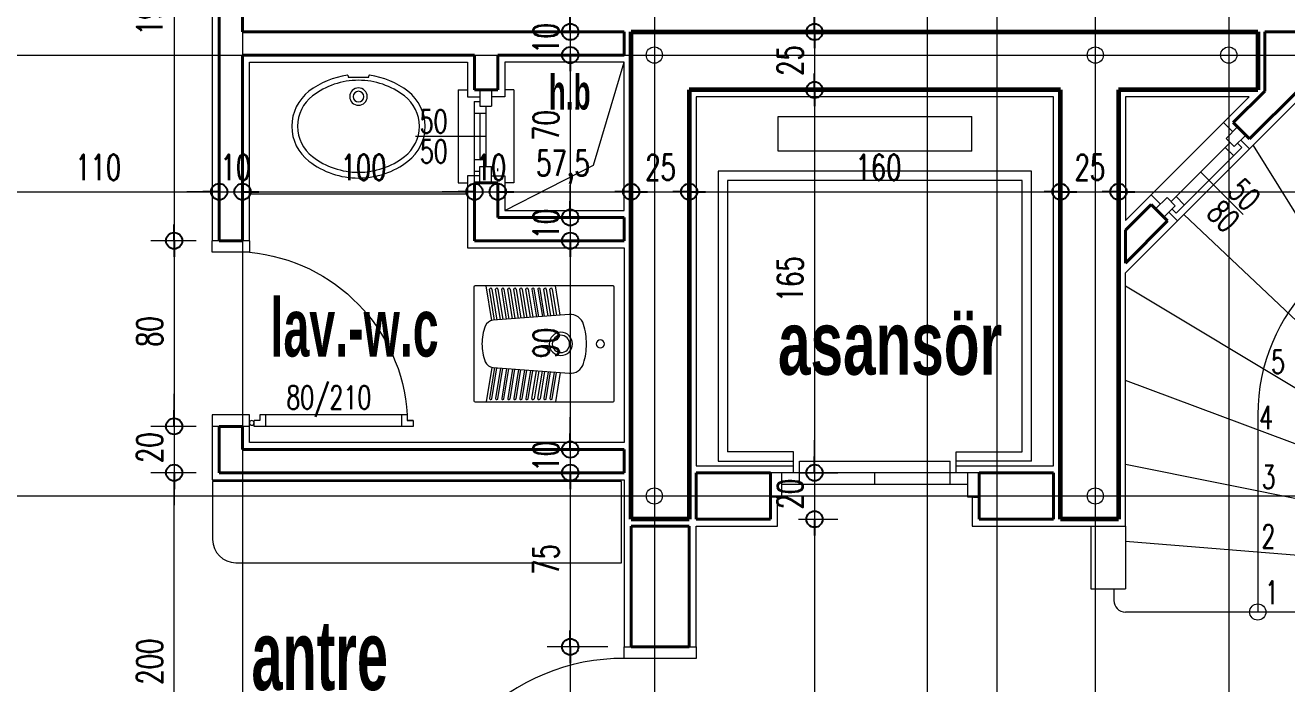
# Model space of a CAD drawing. Header units: millimetres. Extents: x 2016.56 to 2021.8, y 13721.83 to 13722.48.
# Drawn here: x 2017.2642 to 2017.3729, y 13722.1566 to 13722.2134 of the extents above; entities that cross this region are included whole.
import ezdxf

# ---------------------------------------------------------------- set-up
doc = ezdxf.new("R2010")
doc.units = ezdxf.units.MM
doc.linetypes.add('ACAD_ISO04W100', pattern=[30, 24, -3, 0, -3])
doc.layers.get('0').update_dxf_attribs({"lineweight": 20})
for name, color, linetype, lineweight in [('aks', 1, 'Continuous', 9), ('DH', 7, 'Continuous', 20), ('DUVAR', 4, 'Continuous', 40), ('DV', 7, 'Continuous', 20), ('kolon', 5, 'Continuous', 60), ('PENCERE', 3, 'Continuous', 13), ('SIVA', 7, 'Continuous', 20), ('TEFRİŞ', 11, 'Continuous', 9), ('TEXT', 7, 'Continuous', 20)]:
    doc.layers.add(name, color=color, linetype=linetype, lineweight=lineweight)
doc.styles.get("Standard").update_dxf_attribs({"font": 'txt.shx', "width": 0.7, "height": 11})
doc.styles.add('style1', font='swisscbo.ttf', dxfattribs={"width": 0.75, "height": 11})

msp = doc.modelspace()

# ---------------------------------------------------------------- linework, layer by layer
at = {"color": 0, "lineweight": -2}
for p, q in [((2017.311151271389, 13722.21278914312), (2017.311151271389, 13722.21418914312)), ((2017.311151271389, 13722.21278914312), (2017.311151271389, 13722.21418914312)), ((2017.332198478593, 13722.21278914312), (2017.332198478593, 13722.21418914312)), ((2017.332198478593, 13722.21278914312), (2017.332198478593, 13722.21138914312)), ((2017.311151271389, 13722.21078914312), (2017.311151271389, 13722.20938914313)), ((2017.311151271389, 13722.21078914312), (2017.311151271389, 13722.20938914313)), ((2017.332198478593, 13722.20778914312), (2017.332198478593, 13722.20918914312)), ((2017.332198478593, 13722.20778914312), (2017.332198478593, 13722.20638914312)), ((2017.280898024885, 13722.1990094783), (2017.279498024885, 13722.1990094783)), ((2017.280898024885, 13722.1990094783), (2017.279498024885, 13722.1990094783)), ((2017.282898024885, 13722.1990094783), (2017.284298024885, 13722.1990094783)), ((2017.282898024885, 13722.1990094783), (2017.284298024885, 13722.1990094783)), ((2017.302898024885, 13722.1990094783), (2017.301498024885, 13722.1990094783)), ((2017.302898024885, 13722.1990094783), (2017.301498024885, 13722.1990094783)), ((2017.304898024885, 13722.1990094783), (2017.306298024885, 13722.1990094783)), ((2017.304898024885, 13722.1990094783), (2017.306298024885, 13722.1990094783)), ((2017.311151271389, 13722.19678914312), (2017.311151271389, 13722.19818914312)), ((2017.311151271389, 13722.19678914312), (2017.311151271389, 13722.19818914312)), ((2017.316398024885, 13722.1990094783), (2017.314998024885, 13722.1990094783)), ((2017.316398024885, 13722.1990094783), (2017.317798024885, 13722.1990094783)), ((2017.321398024885, 13722.1990094783), (2017.319998024885, 13722.1990094783)), ((2017.321398024885, 13722.1990094783), (2017.322798024885, 13722.1990094783)), ((2017.353398024885, 13722.1990094783), (2017.351998024885, 13722.1990094783)), ((2017.353398024885, 13722.1990094783), (2017.354798024885, 13722.1990094783)), ((2017.358398024885, 13722.1990094783), (2017.356998024885, 13722.1990094783)), ((2017.358398024885, 13722.1990094783), (2017.359798024885, 13722.1990094783)), ((2017.277006338779, 13722.19478914312), (2017.277006338779, 13722.19618914312)), ((2017.277006338779, 13722.19478914312), (2017.277006338779, 13722.19338914312)), ((2017.311151271389, 13722.19478914312), (2017.311151271389, 13722.19338914312)), ((2017.311151271389, 13722.19478914312), (2017.311151271389, 13722.19338914312)), ((2017.277006338779, 13722.17878914312), (2017.277006338779, 13722.18018914312)), ((2017.277006338779, 13722.17878914312), (2017.277006338779, 13722.18018914312)), ((2017.311151271389, 13722.17678914312), (2017.311151271389, 13722.17818914312)), ((2017.311151271389, 13722.17678914312), (2017.311151271389, 13722.17818914312)), ((2017.332198478593, 13722.17478914312), (2017.332198478593, 13722.17618914312)), ((2017.332198478593, 13722.17478914312), (2017.332198478593, 13722.17618914312)), ((2017.277006338779, 13722.17478914312), (2017.277006338779, 13722.17338914312)), ((2017.277006338779, 13722.17478914312), (2017.277006338779, 13722.17338914312)), ((2017.311151271389, 13722.17478914312), (2017.311151271389, 13722.17338914312)), ((2017.311151271389, 13722.17478914312), (2017.311151271389, 13722.17338914312)), ((2017.332198478593, 13722.17078914312), (2017.332198478593, 13722.16938914312)), ((2017.332198478593, 13722.17078914312), (2017.332198478593, 13722.16938914312)), ((2017.311151271389, 13722.15978914312), (2017.311151271389, 13722.16118914312)), ((2017.311151271389, 13722.15978914312), (2017.311151271389, 13722.15838914312))]:
    msp.add_line(p, q, dxfattribs=at)
for p, q in [((2017.369647403661, 13722.20718914312), (2017.358998024885, 13722.20718914312)), ((2017.358998024885, 13722.20718914312), (2017.358998024885, 13722.19653976435)), ((2017.36743398411, 13722.20497572357), (2017.369647403661, 13722.20718914312)), ((2017.36743398411, 13722.20497572357), (2017.361211444436, 13722.1987531839)), ((2017.368237027043, 13722.20417268064), (2017.36743398411, 13722.20497572357)), ((2017.302298024885, 13722.19878914312), (2017.283498024885, 13722.19878914312)), ((2017.302298024885, 13722.19878914312), (2017.283498024885, 13722.19878914312)), ((2017.358998024885, 13722.19653976435), (2017.361211444436, 13722.1987531839)), ((2017.361211444436, 13722.1987531839), (2017.362014487368, 13722.19795014097)), ((2017.323898024885, 13722.17578914312), (2017.330393548441, 13722.17578914312)), ((2017.323898024885, 13722.17578914312), (2017.330393548441, 13722.17578914312)), ((2017.350898024885, 13722.17578914312), (2017.344393548441, 13722.17578914312)), ((2017.350898024885, 13722.17578914312), (2017.344393548441, 13722.17578914312))]:
    msp.add_line(p, q)
for centre in [(2017.311151271389, 13722.21278914312), (2017.311151271389, 13722.21278914312), (2017.332198478593, 13722.21278914312), (2017.332198478593, 13722.21278914312), (2017.311151271389, 13722.21078914312), (2017.311151271389, 13722.21078914312), (2017.332198478593, 13722.20778914312), (2017.332198478593, 13722.20778914312), (2017.280898024885, 13722.1990094783), (2017.280898024885, 13722.1990094783), (2017.282898024885, 13722.1990094783), (2017.282898024885, 13722.1990094783), (2017.302898024885, 13722.1990094783), (2017.302898024885, 13722.1990094783), (2017.304898024885, 13722.1990094783), (2017.304898024885, 13722.1990094783), (2017.316398024885, 13722.1990094783), (2017.316398024885, 13722.1990094783), (2017.321398024885, 13722.1990094783), (2017.321398024885, 13722.1990094783), (2017.353398024885, 13722.1990094783), (2017.353398024885, 13722.1990094783), (2017.358398024885, 13722.1990094783), (2017.358398024885, 13722.1990094783), (2017.311151271389, 13722.19678914312), (2017.311151271389, 13722.19678914312), (2017.277006338779, 13722.19478914312), (2017.277006338779, 13722.19478914312), (2017.311151271389, 13722.19478914312), (2017.311151271389, 13722.19478914312), (2017.277006338779, 13722.17878914312), (2017.277006338779, 13722.17878914312), (2017.311151271389, 13722.17678914312), (2017.311151271389, 13722.17678914312), (2017.277006338779, 13722.17478914312), (2017.277006338779, 13722.17478914312), (2017.311151271389, 13722.17478914312), (2017.311151271389, 13722.17478914312), (2017.332198478593, 13722.17478914312), (2017.332198478593, 13722.17478914312), (2017.332198478593, 13722.17078914312), (2017.332198478593, 13722.17078914312), (2017.311151271389, 13722.15978914312), (2017.311151271389, 13722.15978914312)]:
    msp.add_circle(centre, 0.0007, dxfattribs=at)
msp.add_arc((2017.386398024885, 13722.17978914312), 0.016, 0, 180)
msp.add_arc((2017.386398024885, 13722.17978914312), 0.016, 0, 180)
at = {"layer": 'aks', "linetype": 'ACAD_ISO04W100', "ltscale": 2}
for p, q in [((2017.282898024885, 13722.40645173834), (2017.282898024885, 13721.95238660583)), ((2017.282898024885, 13722.40645173834), (2017.282898024885, 13721.95238660583)), ((2017.318398024885, 13722.40645173834), (2017.318398024885, 13721.95238660583)), ((2017.318398024885, 13722.40645173834), (2017.318398024885, 13721.95238660583)), ((2017.341898024885, 13722.40645173834), (2017.341898024885, 13721.95238660583)), ((2017.347898024885, 13722.40645173834), (2017.347898024885, 13721.95238660583)), ((2017.347898024885, 13722.40645173834), (2017.347898024885, 13721.95238660583)), ((2017.356398024885, 13722.40645173834), (2017.356398024885, 13721.95238660583)), ((2017.356398024885, 13722.40645173834), (2017.356398024885, 13721.95238660583)), ((2017.367898024885, 13722.40645173834), (2017.367898024885, 13721.95238660583)), ((2017.367898024885, 13722.40645173834), (2017.367898024885, 13721.95238660583)), ((2017.135878254372, 13722.21078914312), (2017.599917795397, 13722.21078914312)), ((2017.135878254372, 13722.17278914312), (2017.599917795397, 13722.17278914312))]:
    msp.add_line(p, q, dxfattribs=at)
at = {"layer": 'aks'}
for centre in [(2017.318398024885, 13722.21078914312), (2017.318398024885, 13722.21078914312), (2017.356398024885, 13722.21078914312), (2017.356398024885, 13722.21078914312), (2017.367898024885, 13722.21078914312), (2017.367898024885, 13722.21078914312), (2017.318398024885, 13722.17278914312), (2017.318398024885, 13722.17278914312), (2017.356398024885, 13722.17278914312), (2017.356398024885, 13722.17278914312)]:
    msp.add_circle(centre, 0.0007, dxfattribs=at)
at = {"layer": 'DH', "lineweight": 20}
for p, q in [((2017.282898024885, 13722.20160637476), (2017.282898024885, 13722.1970094783)), ((2017.282898024885, 13722.20160637476), (2017.282898024885, 13722.1970094783)), ((2017.280898024885, 13722.20115988443), (2017.280898024885, 13722.1970094783)), ((2017.280898024885, 13722.20115988443), (2017.280898024885, 13722.1970094783)), ((2017.302898024885, 13722.19878914312), (2017.302898024885, 13722.2010094783)), ((2017.302898024885, 13722.19878914312), (2017.302898024885, 13722.2010094783)), ((2017.304898024885, 13722.20078914312), (2017.304898024885, 13722.2010094783)), ((2017.304898024885, 13722.20078914312), (2017.304898024885, 13722.2010094783)), ((2017.316398024885, 13722.19468592218), (2017.316398024885, 13722.2010094783)), ((2017.316398024885, 13722.19468592218), (2017.316398024885, 13722.2010094783)), ((2017.321398024885, 13722.19328914312), (2017.321398024885, 13722.2010094783)), ((2017.321398024885, 13722.19328914312), (2017.321398024885, 13722.2010094783)), ((2017.353398024885, 13722.19234736854), (2017.353398024885, 13722.2010094783)), ((2017.353398024885, 13722.19234736854), (2017.353398024885, 13722.2010094783)), ((2017.358398024885, 13722.19175885835), (2017.358398024885, 13722.2010094783)), ((2017.358398024885, 13722.19175885835), (2017.358398024885, 13722.2010094783))]:
    msp.add_line(p, q, dxfattribs=at)
at = {"layer": 'DH'}
for p, q in [((2017.260298024885, 13722.1990094783), (2017.279498024885, 13722.1990094783)), ((2017.279498024885, 13722.1990094783), (2017.278098024885, 13722.1990094783)), ((2017.280898024885, 13722.1990094783), (2017.282898024885, 13722.1990094783)), ((2017.284298024885, 13722.1990094783), (2017.301498024885, 13722.1990094783)), ((2017.284298024885, 13722.1990094783), (2017.285698024885, 13722.1990094783)), ((2017.301498024885, 13722.1990094783), (2017.300098024885, 13722.1990094783)), ((2017.302898024885, 13722.1990094783), (2017.304898024885, 13722.1990094783)), ((2017.306298024885, 13722.1990094783), (2017.314998024885, 13722.1990094783)), ((2017.306298024885, 13722.1990094783), (2017.307698024885, 13722.1990094783)), ((2017.317798024885, 13722.1990094783), (2017.319998024885, 13722.1990094783)), ((2017.322798024885, 13722.1990094783), (2017.351998024885, 13722.1990094783)), ((2017.354798024885, 13722.1990094783), (2017.356998024885, 13722.1990094783)), ((2017.359798024885, 13722.1990094783), (2017.380998024885, 13722.1990094783))]:
    msp.add_line(p, q, dxfattribs=at)
at = {"layer": 'DUVAR'}
for p, q in [((2017.280898024885, 13722.23378914312), (2017.280898024885, 13722.19478914312)), ((2017.280898024885, 13722.23378914312), (2017.280898024885, 13722.19478914312)), ((2017.282898024885, 13722.23378914312), (2017.282898024885, 13722.21278914312)), ((2017.282898024885, 13722.23378914312), (2017.282898024885, 13722.21278914312)), ((2017.315798024885, 13722.21278914312), (2017.282898024885, 13722.21278914312)), ((2017.315798024885, 13722.21278914312), (2017.282898024885, 13722.21278914312)), ((2017.315798024885, 13722.21078914312), (2017.315798024885, 13722.21278914312)), ((2017.315798024885, 13722.21078914312), (2017.315798024885, 13722.21278914312)), ((2017.370998024885, 13722.21278914312), (2017.370998024885, 13722.20769123621)), ((2017.413798024885, 13722.21278914312), (2017.370998024885, 13722.21278914312)), ((2017.370998024885, 13722.21278914312), (2017.370998024885, 13722.20769123621)), ((2017.413798024885, 13722.21278914312), (2017.370998024885, 13722.21278914312)), ((2017.302898024885, 13722.21078914312), (2017.282898024885, 13722.21078914312)), ((2017.282898024885, 13722.21078914312), (2017.282898024885, 13722.19478914312)), ((2017.302898024885, 13722.21078914312), (2017.282898024885, 13722.21078914312)), ((2017.282898024885, 13722.21078914312), (2017.282898024885, 13722.19478914312)), ((2017.302898024885, 13722.21078914312), (2017.302898024885, 13722.20778914312)), ((2017.302898024885, 13722.21078914312), (2017.302898024885, 13722.20778914312)), ((2017.315798024885, 13722.21078914312), (2017.304898024885, 13722.21078914312)), ((2017.304898024885, 13722.21078914312), (2017.304898024885, 13722.20778914312)), ((2017.315798024885, 13722.21078914312), (2017.304898024885, 13722.21078914312)), ((2017.304898024885, 13722.21078914312), (2017.304898024885, 13722.20778914312)), ((2017.304898024885, 13722.20778914312), (2017.302898024885, 13722.20778914312)), ((2017.304898024885, 13722.20778914312), (2017.302898024885, 13722.20778914312)), ((2017.368282512248, 13722.20497572357), (2017.370998024885, 13722.20769123621)), ((2017.36969672581, 13722.20356151001), (2017.373924358924, 13722.20778914312)), ((2017.36969672581, 13722.20356151001), (2017.368282512248, 13722.20497572357)), ((2017.368282512248, 13722.20497572357), (2017.36969672581, 13722.20356151001)), ((2017.304898024885, 13722.19978914312), (2017.302898024885, 13722.19978914312)), ((2017.302898024885, 13722.19978914312), (2017.302898024885, 13722.19478914312)), ((2017.304898024885, 13722.19978914312), (2017.302898024885, 13722.19978914312)), ((2017.302898024885, 13722.19978914312), (2017.302898024885, 13722.19478914312)), ((2017.304898024885, 13722.19978914312), (2017.304898024885, 13722.19678914312)), ((2017.304898024885, 13722.19978914312), (2017.304898024885, 13722.19678914312)), ((2017.358998024885, 13722.19569123621), (2017.361211444436, 13722.19790465576)), ((2017.362625657998, 13722.1964904422), (2017.361211444436, 13722.19790465576)), ((2017.361211444436, 13722.19790465576), (2017.362625657998, 13722.1964904422)), ((2017.304898024885, 13722.19678914312), (2017.315798024885, 13722.19678914312)), ((2017.304898024885, 13722.19678914312), (2017.315798024885, 13722.19678914312)), ((2017.315798024885, 13722.19478914312), (2017.315798024885, 13722.19678914312)), ((2017.315798024885, 13722.19478914312), (2017.315798024885, 13722.19678914312)), ((2017.358998024885, 13722.19286280908), (2017.362625657998, 13722.1964904422)), ((2017.358998024885, 13722.19569123621), (2017.358998024885, 13722.19286280908)), ((2017.358998024885, 13722.19569123621), (2017.358998024885, 13722.19286280908)), ((2017.282898024885, 13722.19478914312), (2017.280898024885, 13722.19478914312)), ((2017.282898024885, 13722.19478914312), (2017.280898024885, 13722.19478914312)), ((2017.302898024885, 13722.19478914312), (2017.315798024885, 13722.19478914312)), ((2017.302898024885, 13722.19478914312), (2017.315798024885, 13722.19478914312)), ((2017.282898024885, 13722.17878914312), (2017.280898024885, 13722.17878914312)), ((2017.280898024885, 13722.17878914312), (2017.280898024885, 13722.17478914312)), ((2017.282898024885, 13722.17878914312), (2017.280898024885, 13722.17878914312)), ((2017.280898024885, 13722.17878914312), (2017.280898024885, 13722.17478914312)), ((2017.282898024885, 13722.17878914312), (2017.282898024885, 13722.17678914312)), ((2017.282898024885, 13722.17878914312), (2017.282898024885, 13722.17678914312)), ((2017.282898024885, 13722.17678914312), (2017.315798024885, 13722.17678914312)), ((2017.282898024885, 13722.17678914312), (2017.315798024885, 13722.17678914312)), ((2017.315798024885, 13722.17478914312), (2017.315798024885, 13722.17678914312)), ((2017.315798024885, 13722.17478914312), (2017.315798024885, 13722.17678914312)), ((2017.280898024885, 13722.17478914312), (2017.315798024885, 13722.17478914312)), ((2017.280898024885, 13722.17478914312), (2017.315798024885, 13722.17478914312)), ((2017.321998024885, 13722.17078914312), (2017.321998024885, 13722.17478914312)), ((2017.321998024885, 13722.17478914312), (2017.328398024885, 13722.17478914312)), ((2017.321998024885, 13722.17078914312), (2017.321998024885, 13722.17478914312)), ((2017.321998024885, 13722.17478914312), (2017.328398024885, 13722.17478914312)), ((2017.328398024885, 13722.17478914312), (2017.328398024885, 13722.17078914312)), ((2017.328398024885, 13722.17478914312), (2017.328398024885, 13722.17078914312)), ((2017.346398024885, 13722.17478914312), (2017.352798024885, 13722.17478914312)), ((2017.346398024885, 13722.17478914312), (2017.346398024885, 13722.17078914312)), ((2017.346398024885, 13722.17478914312), (2017.352798024885, 13722.17478914312)), ((2017.346398024885, 13722.17478914312), (2017.346398024885, 13722.17078914312)), ((2017.352798024885, 13722.17478914312), (2017.352798024885, 13722.17078914312)), ((2017.352798024885, 13722.17478914312), (2017.352798024885, 13722.17078914312)), ((2017.321398024885, 13722.17018914312), (2017.316398024885, 13722.17018914312)), ((2017.316398024885, 13722.17018914312), (2017.316398024885, 13722.15978914312)), ((2017.321398024885, 13722.17018914312), (2017.316398024885, 13722.17018914312)), ((2017.316398024885, 13722.17018914312), (2017.316398024885, 13722.15978914312)), ((2017.321398024885, 13722.17018914312), (2017.321398024885, 13722.15978914312)), ((2017.321398024885, 13722.17018914312), (2017.321398024885, 13722.15978914312)), ((2017.321998024885, 13722.17078914312), (2017.328398024885, 13722.17078914312)), ((2017.321998024885, 13722.17078914312), (2017.328398024885, 13722.17078914312)), ((2017.346398024885, 13722.17078914312), (2017.352798024885, 13722.17078914312)), ((2017.346398024885, 13722.17078914312), (2017.352798024885, 13722.17078914312)), ((2017.321398024885, 13722.15978914312), (2017.316398024885, 13722.15978914312)), ((2017.321398024885, 13722.15978914312), (2017.316398024885, 13722.15978914312))]:
    msp.add_line(p, q, dxfattribs=at)
at = {"layer": 'DV'}
for p, q in [((2017.277006338779, 13722.23238914312), (2017.277006338779, 13722.19618914312)), ((2017.311151271389, 13722.21278914312), (2017.311151271389, 13722.21078914312)), ((2017.332198478593, 13722.21138914312), (2017.332198478593, 13722.20918914312)), ((2017.311151271389, 13722.20938914313), (2017.311151271389, 13722.19818914312)), ((2017.311151271389, 13722.20938914313), (2017.311151271389, 13722.20798914312)), ((2017.332198478593, 13722.20638914312), (2017.332198478593, 13722.17618914312)), ((2017.311151271389, 13722.19818914312), (2017.311151271389, 13722.19958914312)), ((2017.311151271389, 13722.19678914312), (2017.311151271389, 13722.19478914312)), ((2017.277006338779, 13722.19338914312), (2017.277006338779, 13722.18018914312)), ((2017.311151271389, 13722.19338914312), (2017.311151271389, 13722.17818914312)), ((2017.311151271389, 13722.19338914312), (2017.311151271389, 13722.19198914312)), ((2017.277006338779, 13722.18018914312), (2017.277006338779, 13722.18158914312)), ((2017.277006338779, 13722.17878914312), (2017.277006338779, 13722.17478914312)), ((2017.311151271389, 13722.17818914312), (2017.311151271389, 13722.17958914312)), ((2017.332198478593, 13722.17618914312), (2017.332198478593, 13722.17758914312)), ((2017.311151271389, 13722.17678914312), (2017.311151271389, 13722.17478914312)), ((2017.332198478593, 13722.17478914312), (2017.332198478593, 13722.17078914312)), ((2017.277006338779, 13722.13618914312), (2017.277006338779, 13722.17338914312)), ((2017.277006338779, 13722.17338914312), (2017.277006338779, 13722.17198914312)), ((2017.311151271389, 13722.17338914312), (2017.311151271389, 13722.16118914312)), ((2017.311151271389, 13722.17338914312), (2017.311151271389, 13722.17198914312)), ((2017.332198478593, 13722.16938914312), (2017.332198478593, 13722.13918914312)), ((2017.332198478593, 13722.16938914312), (2017.332198478593, 13722.16798914312)), ((2017.311151271389, 13722.15838914312), (2017.311151271389, 13722.14118914312))]:
    msp.add_line(p, q, dxfattribs=at)
at = {"layer": 'DV', "lineweight": 20}
for p, q in [((2017.310455449727, 13722.21278914312), (2017.313151271389, 13722.21278914312)), ((2017.310455449727, 13722.21278914312), (2017.313151271389, 13722.21278914312)), ((2017.334123583446, 13722.21278914312), (2017.330198478594, 13722.21278914312)), ((2017.334123583446, 13722.21278914312), (2017.330198478594, 13722.21278914312)), ((2017.310091065782, 13722.21078914312), (2017.313151271389, 13722.21078914312)), ((2017.310091065782, 13722.21078914312), (2017.313151271389, 13722.21078914312)), ((2017.334950544153, 13722.20778914312), (2017.330198478594, 13722.20778914312)), ((2017.334950544153, 13722.20778914312), (2017.330198478594, 13722.20778914312)), ((2017.309820436362, 13722.19678914312), (2017.313151271389, 13722.19678914312)), ((2017.309820436362, 13722.19678914312), (2017.313151271389, 13722.19678914312)), ((2017.278898024885, 13722.19478914312), (2017.275006338778, 13722.19478914312)), ((2017.278898024885, 13722.19478914312), (2017.275006338778, 13722.19478914312)), ((2017.309519306985, 13722.19478914312), (2017.313151271389, 13722.19478914312)), ((2017.309519306985, 13722.19478914312), (2017.313151271389, 13722.19478914312)), ((2017.278898024885, 13722.17878914312), (2017.275006338778, 13722.17878914312)), ((2017.278898024885, 13722.17878914312), (2017.275006338778, 13722.17878914312)), ((2017.308380813539, 13722.17678914312), (2017.313151271389, 13722.17678914312)), ((2017.308380813539, 13722.17678914312), (2017.313151271389, 13722.17678914312)), ((2017.278898024885, 13722.17478914312), (2017.275006338778, 13722.17478914312)), ((2017.278898024885, 13722.17478914312), (2017.275006338778, 13722.17478914312)), ((2017.308112012696, 13722.17478914312), (2017.313151271389, 13722.17478914312)), ((2017.308112012696, 13722.17478914312), (2017.313151271389, 13722.17478914312)), ((2017.330894539628, 13722.17478914312), (2017.334198478593, 13722.17478914312)), ((2017.330894539628, 13722.17478914312), (2017.334198478593, 13722.17478914312)), ((2017.330806661405, 13722.17078914312), (2017.334198478593, 13722.17078914312)), ((2017.33193592504, 13722.17078914312), (2017.334198478593, 13722.17078914312)), ((2017.314398024885, 13722.15978914312), (2017.309151271389, 13722.15978914312)), ((2017.314398024885, 13722.15978914312), (2017.309151271389, 13722.15978914312))]:
    msp.add_line(p, q, dxfattribs=at)
at = {"layer": 'kolon'}
for p, q in [((2017.316398024885, 13722.17078914312), (2017.316398024885, 13722.21278914312)), ((2017.316398024885, 13722.21278914312), (2017.367898024885, 13722.21278914312)), ((2017.316398024885, 13722.17078914312), (2017.316398024885, 13722.21278914312)), ((2017.316398024885, 13722.21278914312), (2017.367898024885, 13722.21278914312)), ((2017.367898024885, 13722.21278914312), (2017.370398024885, 13722.21278914312)), ((2017.367898024885, 13722.21278914312), (2017.370398024885, 13722.21278914312)), ((2017.370398024885, 13722.21278914312), (2017.370398024885, 13722.20778914312)), ((2017.370398024885, 13722.21278914312), (2017.370398024885, 13722.20778914312)), ((2017.353398024885, 13722.20778914312), (2017.321398024885, 13722.20778914312)), ((2017.321398024885, 13722.20778914312), (2017.321398024885, 13722.17078914312)), ((2017.353398024885, 13722.20778914312), (2017.321398024885, 13722.20778914312)), ((2017.321398024885, 13722.20778914312), (2017.321398024885, 13722.17078914312)), ((2017.353398024885, 13722.17078914312), (2017.353398024885, 13722.20778914312)), ((2017.353398024885, 13722.17078914312), (2017.353398024885, 13722.20778914312)), ((2017.370398024885, 13722.20778914312), (2017.358398024885, 13722.20778914312)), ((2017.358398024885, 13722.20778914312), (2017.358398024885, 13722.17078914312)), ((2017.370398024885, 13722.20778914312), (2017.358398024885, 13722.20778914312)), ((2017.358398024885, 13722.20778914312), (2017.358398024885, 13722.17078914312)), ((2017.321398024885, 13722.17078914312), (2017.316398024885, 13722.17078914312)), ((2017.321398024885, 13722.17078914312), (2017.316398024885, 13722.17078914312)), ((2017.358398024885, 13722.17078914312), (2017.353398024885, 13722.17078914312)), ((2017.358398024885, 13722.17078914312), (2017.353398024885, 13722.17078914312))]:
    msp.add_line(p, q, dxfattribs=at)
at = {"layer": 'PENCERE'}
for p, q in [((2017.303362350679, 13722.20778914312), (2017.303362350679, 13722.20638914312)), ((2017.303362350679, 13722.20778914312), (2017.303362350679, 13722.20638914312)), ((2017.304362350679, 13722.20778914312), (2017.304362350679, 13722.20638914312)), ((2017.304362350679, 13722.20778914312), (2017.304362350679, 13722.20638914312)), ((2017.302862350679, 13722.20678914312), (2017.302862350679, 13722.20078914312)), ((2017.302862350679, 13722.20678914312), (2017.303362350679, 13722.20678914312)), ((2017.302862350679, 13722.20678914312), (2017.302862350679, 13722.20078914312)), ((2017.302862350679, 13722.20678914312), (2017.303362350679, 13722.20678914312)), ((2017.302862350679, 13722.20578914313), (2017.303862350679, 13722.20578914313)), ((2017.302862350679, 13722.20578914313), (2017.303862350679, 13722.20578914313)), ((2017.303362350679, 13722.20638914312), (2017.304362350679, 13722.20638914312)), ((2017.303362350679, 13722.20638914312), (2017.304362350679, 13722.20638914312)), ((2017.303362350679, 13722.20578914313), (2017.303362350679, 13722.20178914312)), ((2017.303362350679, 13722.20578914313), (2017.303362350679, 13722.20178914312)), ((2017.303862350679, 13722.20638914312), (2017.303862350679, 13722.20118914312)), ((2017.303862350679, 13722.20638914312), (2017.303862350679, 13722.20118914312)), ((2017.368661291111, 13722.20459694471), (2017.367671341618, 13722.20360699522)), ((2017.368378448399, 13722.20289988843), (2017.367671341618, 13722.20360699522)), ((2017.369368397892, 13722.20388983793), (2017.368378448399, 13722.20289988843)), ((2017.368024895008, 13722.20325344182), (2017.362933726184, 13722.198162273)), ((2017.369014844502, 13722.20282917776), (2017.363357990252, 13722.19717232351)), ((2017.368307737721, 13722.20212207098), (2017.367600630939, 13722.20282917776)), ((2017.369014844502, 13722.20282917776), (2017.368661291111, 13722.20318273115)), ((2017.302862350679, 13722.20178914312), (2017.303862350679, 13722.20178914312)), ((2017.302862350679, 13722.20178914312), (2017.303862350679, 13722.20178914312)), ((2017.302862350679, 13722.20078914312), (2017.303362350679, 13722.20078914312)), ((2017.302862350679, 13722.20078914312), (2017.303362350679, 13722.20078914312)), ((2017.303362350679, 13722.19978914312), (2017.303362350679, 13722.20118914312)), ((2017.303362350679, 13722.20118914312), (2017.304362350679, 13722.20118914312)), ((2017.303362350679, 13722.19978914312), (2017.303362350679, 13722.20118914312)), ((2017.303362350679, 13722.20118914312), (2017.304362350679, 13722.20118914312)), ((2017.304362350679, 13722.19978914312), (2017.304362350679, 13722.20118914312)), ((2017.304362350679, 13722.19978914312), (2017.304362350679, 13722.20118914312)), ((2017.361590223299, 13722.1975258769), (2017.362580172793, 13722.19851582639)), ((2017.363287279574, 13722.19780871961), (2017.362580172793, 13722.19851582639)), ((2017.364065097034, 13722.19787943029), (2017.363357990252, 13722.19858653707)), ((2017.362297330081, 13722.19681877012), (2017.363287279574, 13722.19780871961)), ((2017.363357990252, 13722.19717232351), (2017.363004436862, 13722.1975258769)), ((2017.280898024885, 13722.19478914312), (2017.280298024885, 13722.19478914312)), ((2017.280298024885, 13722.19378914312), (2017.280298024885, 13722.19478914312)), ((2017.280898024885, 13722.19478914312), (2017.280298024885, 13722.19478914312)), ((2017.280298024885, 13722.19378914312), (2017.280298024885, 13722.19478914312)), ((2017.283498024885, 13722.19478914312), (2017.282898024885, 13722.19478914312)), ((2017.283498024885, 13722.19478914312), (2017.282898024885, 13722.19478914312)), ((2017.280298024885, 13722.17978914312), (2017.280298024885, 13722.17878914312)), ((2017.280298024885, 13722.17978914312), (2017.280298024885, 13722.17878914312)), ((2017.280898024885, 13722.17878914312), (2017.280298024885, 13722.17878914312)), ((2017.280898024885, 13722.17878914312), (2017.280298024885, 13722.17878914312)), ((2017.283498024885, 13722.17878914312), (2017.282898024885, 13722.17878914312)), ((2017.283498024885, 13722.17878914312), (2017.282898024885, 13722.17878914312)), ((2017.315798024885, 13722.15978914312), (2017.316398024885, 13722.15978914312)), ((2017.315798024885, 13722.15878914312), (2017.315798024885, 13722.15978914312)), ((2017.315798024885, 13722.15978914312), (2017.316398024885, 13722.15978914312)), ((2017.315798024885, 13722.15878914312), (2017.315798024885, 13722.15978914312)), ((2017.321398024885, 13722.15978914312), (2017.321998024885, 13722.15978914312)), ((2017.321398024885, 13722.15978914312), (2017.321998024885, 13722.15978914312)), ((2017.321998024885, 13722.15978914312), (2017.321998024885, 13722.15878914312)), ((2017.321998024885, 13722.15978914312), (2017.321998024885, 13722.15878914312))]:
    msp.add_line(p, q, dxfattribs=at)
at = {"layer": 'PENCERE', "extrusion": (-2.999321443644278e-32, 1.224606353822377e-16, -1)}
for p, q in [((2017.283498024885, 13722.19378914312), (2017.280298024885, 13722.19378914312)), ((2017.283498024885, 13722.19378914312), (2017.280298024885, 13722.19378914312)), ((2017.283498024885, 13722.19478914312), (2017.283498024885, 13722.19378914312)), ((2017.283498024885, 13722.19478914312), (2017.283498024885, 13722.19378914312))]:
    msp.add_line(p, q, dxfattribs=at)
at = {"layer": 'PENCERE', "extrusion": (-1.499660721822138e-32, -1.224606353822377e-16, -1)}
for p, q in [((2017.283498024885, 13722.17978914312), (2017.280298024885, 13722.17978914312)), ((2017.283498024885, 13722.17978914312), (2017.280298024885, 13722.17978914312)), ((2017.283498024885, 13722.17878914312), (2017.283498024885, 13722.17978914312)), ((2017.283498024885, 13722.17878914312), (2017.283498024885, 13722.17978914312))]:
    msp.add_line(p, q, dxfattribs=at)
at = {"layer": 'PENCERE', "extrusion": (-4.379057701015052e-47, -1.224606353822377e-16, -1)}
for p, q in [((2017.284398024885, 13722.17978914312), (2017.284398024885, 13722.17928914313)), ((2017.297098024885, 13722.17978914312), (2017.284398024885, 13722.17978914312)), ((2017.284398024885, 13722.17978914312), (2017.284398024885, 13722.17928914313)), ((2017.297098024885, 13722.17978914312), (2017.284398024885, 13722.17978914312)), ((2017.284898024885, 13722.17978914312), (2017.284898024885, 13722.17878914312)), ((2017.284898024885, 13722.17978914312), (2017.284898024885, 13722.17878914312)), ((2017.296598024885, 13722.17978914312), (2017.296598024885, 13722.17878914312)), ((2017.296598024885, 13722.17978914312), (2017.296598024885, 13722.17878914312)), ((2017.297098024885, 13722.17978914312), (2017.297098024885, 13722.17928914313)), ((2017.297098024885, 13722.17978914312), (2017.297098024885, 13722.17928914313)), ((2017.284398024885, 13722.17928914313), (2017.283898024885, 13722.17928914313)), ((2017.283898024885, 13722.17878914312), (2017.283898024885, 13722.17928914313)), ((2017.284398024885, 13722.17928914313), (2017.283898024885, 13722.17928914313)), ((2017.283898024885, 13722.17878914312), (2017.283898024885, 13722.17928914313)), ((2017.297598024885, 13722.17878914312), (2017.283898024885, 13722.17878914312)), ((2017.297598024885, 13722.17878914312), (2017.283898024885, 13722.17878914312)), ((2017.297598024885, 13722.17928914313), (2017.297098024885, 13722.17928914313)), ((2017.297098024885, 13722.17928914313), (2017.297598024885, 13722.17928914313)), ((2017.297598024885, 13722.17928914313), (2017.297098024885, 13722.17928914313)), ((2017.297098024885, 13722.17928914313), (2017.297598024885, 13722.17928914313)), ((2017.297598024885, 13722.17928914313), (2017.297598024885, 13722.17878914312)), ((2017.297598024885, 13722.17928914313), (2017.297598024885, 13722.17878914312))]:
    msp.add_line(p, q, dxfattribs=at)
at = {"layer": 'PENCERE', "extrusion": (1.359474883320852e-29, 1.224606353822377e-16, -1)}
msp.add_line((2017.321998024885, 13722.15878914312), (2017.315798024885, 13722.15878914312), dxfattribs=at)
msp.add_line((2017.321998024885, 13722.15878914312), (2017.315798024885, 13722.15878914312), dxfattribs=at)
at = {"layer": 'PENCERE', "extrusion": (-4.379057701015052e-47, -1.224606353822377e-16, -1)}
msp.add_circle((-2017.283698024885, 13722.17908914312), 0.0002, dxfattribs=at)
msp.add_circle((-2017.283698024885, 13722.17908914312), 0.0002, dxfattribs=at)
msp.add_arc((-2017.282138920293, 13722.17886315581), 0.01498773707762894, 95.20279185687308, 176.4578392859356, dxfattribs=at)
msp.add_arc((-2017.282138920293, 13722.17886315581), 0.01498773707762894, 95.20279185687308, 176.4578392859356, dxfattribs=at)
at = {"layer": 'PENCERE'}
msp.add_arc((2017.315711539514, 13722.14099844898), 0.01779090436109204, 89.72147192712997, 180.6740871448406, dxfattribs=at)
msp.add_arc((2017.315711539514, 13722.14099844898), 0.01779090436109204, 89.72147192712997, 180.6740871448406, dxfattribs=at)
at = {"layer": 'SIVA'}
for p, q in [((2017.280298024885, 13722.23378914312), (2017.280298024885, 13722.19478914312)), ((2017.283498024885, 13722.21018914312), (2017.302298024885, 13722.21018914312)), ((2017.283498024885, 13722.19478914312), (2017.283498024885, 13722.21018914312)), ((2017.302298024885, 13722.21018914312), (2017.302298024885, 13722.20718914312)), ((2017.305498024885, 13722.21018914312), (2017.305498024885, 13722.20718914312)), ((2017.315798024885, 13722.21018914312), (2017.305498024885, 13722.21018914312)), ((2017.313151060274, 13722.20131287235), (2017.315798024885, 13722.21018914312)), ((2017.315798024885, 13722.19738914312), (2017.315798024885, 13722.21018914312)), ((2017.301498024885, 13722.20778914312), (2017.301498024885, 13722.19978914312)), ((2017.301498024885, 13722.20778914312), (2017.302298024885, 13722.20778914312)), ((2017.302298024885, 13722.20718914312), (2017.303362350679, 13722.20718914312)), ((2017.305498024885, 13722.20718914312), (2017.304362350679, 13722.20718914312)), ((2017.306298024885, 13722.20778914312), (2017.305498024885, 13722.20778914312)), ((2017.306298024885, 13722.20778914312), (2017.306298024885, 13722.19978914312)), ((2017.321998024885, 13722.20718914312), (2017.321998024885, 13722.17538914312)), ((2017.352798024885, 13722.20718914312), (2017.321998024885, 13722.20718914312)), ((2017.352798024885, 13722.17538914312), (2017.352798024885, 13722.20718914312)), ((2017.358998024885, 13722.19201428095), (2017.374172887061, 13722.20718914312)), ((2017.329052606527, 13722.20549438255), (2017.345743443243, 13722.20549438255)), ((2017.329052606527, 13722.20249438255), (2017.329052606527, 13722.20549438255)), ((2017.345743443243, 13722.20249438255), (2017.345743443243, 13722.20549438255)), ((2017.345743443243, 13722.20249438255), (2017.329052606527, 13722.20249438255)), ((2017.36969672581, 13722.20271298187), (2017.368944133824, 13722.20346557386)), ((2017.369993784581, 13722.20301004064), (2017.383061412168, 13722.18199527448)), ((2017.302298024885, 13722.20038914312), (2017.302298024885, 13722.19418914312)), ((2017.303362350679, 13722.20038914312), (2017.302298024885, 13722.20038914312)), ((2017.304362350679, 13722.20038914312), (2017.305498024885, 13722.20038914312)), ((2017.305498024885, 13722.19738914312), (2017.313151060274, 13722.20131287235)), ((2017.305498024885, 13722.20038914312), (2017.305498024885, 13722.19738914312)), ((2017.350898024885, 13722.200788812), (2017.323898024885, 13722.200788812)), ((2017.323898024885, 13722.200788812), (2017.323898024885, 13722.17578914312)), ((2017.350898024885, 13722.17578914312), (2017.350898024885, 13722.200788812)), ((2017.301498024885, 13722.19978914312), (2017.302298024885, 13722.19978914312)), ((2017.306298024885, 13722.19978914312), (2017.305498024885, 13722.19978914312)), ((2017.350098024885, 13722.199988812), (2017.324698024885, 13722.199988812)), ((2017.324698024885, 13722.199988812), (2017.324698024885, 13722.17658914312)), ((2017.350098024885, 13722.17658914312), (2017.350098024885, 13722.199988812)), ((2017.305498024885, 13722.19738914312), (2017.315798024885, 13722.19738914312)), ((2017.362721594149, 13722.19724303418), (2017.363474186136, 13722.1964904422)), ((2017.382398024885, 13722.1796770397), (2017.364027712395, 13722.19704396846)), ((2017.302298024885, 13722.19418914312), (2017.315798024885, 13722.19418914312)), ((2017.315798024885, 13722.19418914312), (2017.315798024885, 13722.17738914312)), ((2017.358998024885, 13722.17018914312), (2017.358998024885, 13722.19201428095)), ((2017.382398024885, 13722.17679964779), (2017.358998024885, 13722.19086204535)), ((2017.382398024885, 13722.17399051607), (2017.358998024885, 13722.1827408217)), ((2017.370398024885, 13722.17978914312), (2017.370398024885, 13722.16278914312)), ((2017.280298024885, 13722.17878914312), (2017.280298024885, 13722.17418914312)), ((2017.283498024885, 13722.17738914312), (2017.283498024885, 13722.17878914312)), ((2017.315798024885, 13722.17738914312), (2017.283498024885, 13722.17738914312)), ((2017.330393548441, 13722.17658914312), (2017.324698024885, 13722.17658914312)), ((2017.330393548441, 13722.17578914312), (2017.330393548441, 13722.17658914312)), ((2017.344393548441, 13722.17578914312), (2017.344393548441, 13722.17658914312)), ((2017.344393548441, 13722.17658914312), (2017.350098024885, 13722.17658914312)), ((2017.321998024885, 13722.17538914312), (2017.330393548441, 13722.17538914312)), ((2017.330393548441, 13722.17478914312), (2017.330393548441, 13722.17578914312)), ((2017.330893548441, 13722.17578914312), (2017.343893548441, 13722.17578914312)), ((2017.330893548441, 13722.17378914312), (2017.330893548441, 13722.17578914312)), ((2017.343893548441, 13722.17378914312), (2017.343893548441, 13722.17578914312)), ((2017.344393548441, 13722.17478914312), (2017.344393548441, 13722.17578914312)), ((2017.344393548441, 13722.17538914312), (2017.352798024885, 13722.17538914312)), ((2017.382398024885, 13722.17078913204), (2017.358998024885, 13722.17551343653)), ((2017.346398024885, 13722.17478914312), (2017.328398024885, 13722.17478914312)), ((2017.329393548441, 13722.17268914312), (2017.329393548441, 13722.17478914312)), ((2017.337398024885, 13722.17378914312), (2017.337398024885, 13722.17478914312)), ((2017.345402501328, 13722.17268914312), (2017.345402501328, 13722.17478914312)), ((2017.280298024885, 13722.17418914312), (2017.315798024885, 13722.17418914312)), ((2017.315798024885, 13722.17418914312), (2017.315798024885, 13722.15978914312)), ((2017.345402501328, 13722.17378914312), (2017.329393548441, 13722.17378914312)), ((2017.328906024885, 13722.17268914312), (2017.328398024885, 13722.17268914312)), ((2017.328906024885, 13722.17268914312), (2017.329393548441, 13722.17268914312)), ((2017.328998024885, 13722.17018914312), (2017.328998024885, 13722.17268914312)), ((2017.345890024885, 13722.17268914312), (2017.345402501328, 13722.17268914312)), ((2017.345798024885, 13722.17268914312), (2017.345798024885, 13722.17018914312)), ((2017.345890024885, 13722.17268914312), (2017.346398024885, 13722.17268914312)), ((2017.321998024885, 13722.17018914312), (2017.328998024885, 13722.17018914312)), ((2017.321998024885, 13722.15978914312), (2017.321998024885, 13722.17018914312)), ((2017.345798024885, 13722.17018914312), (2017.358998024885, 13722.17018914312)), ((2017.355998024885, 13722.17018914312), (2017.355998024885, 13722.16478914312)), ((2017.358998024885, 13722.17018914312), (2017.358998024885, 13722.16478914312)), ((2017.382398024885, 13722.16698879059), (2017.358998024885, 13722.16885506091)), ((2017.355998024885, 13722.16478914312), (2017.358998024885, 13722.16478914312)), ((2017.357998024885, 13722.16478914312), (2017.357998024885, 13722.16378914312)), ((2017.413798024885, 13722.16278914312), (2017.358998024885, 13722.16278914312))]:
    msp.add_line(p, q, dxfattribs=at)
msp.add_circle((2017.370398024885, 13722.16278914312), 0.0007, dxfattribs=at)
msp.add_arc((2017.358998024885, 13722.16378914312), 0.001, 180, 270, dxfattribs=at)
at = {"layer": 'TEFRİŞ'}
for p, q in [((2017.291996190252, 13722.20901067788), (2017.291996190252, 13722.20893081829)), ((2017.293799859518, 13722.20893081829), (2017.293799859518, 13722.20901067788)), ((2017.292035456398, 13722.20888319138), (2017.293760593371, 13722.20888319138)), ((2017.302842683565, 13722.19079492381), (2017.302842683565, 13722.18099492381)), ((2017.314842683565, 13722.19089492381), (2017.302942683565, 13722.19089492381)), ((2017.304393565577, 13722.18792157308), (2017.303906860923, 13722.19089492381)), ((2017.304633773332, 13722.18793981671), (2017.304198240502, 13722.1906005512)), ((2017.304397785766, 13722.19061958994), (2017.304833946461, 13722.18795501973)), ((2017.305147388037, 13722.18797882542), (2017.304718240502, 13722.1906005512)), ((2017.304917785767, 13722.19061958994), (2017.305347561166, 13722.18799402844)), ((2017.305661002742, 13722.18801783413), (2017.305238240501, 13722.1906005512)), ((2017.305437785766, 13722.19061958994), (2017.305861175871, 13722.18803303716)), ((2017.306174617447, 13722.18805684284), (2017.305758240502, 13722.1906005512)), ((2017.305957785766, 13722.19061958994), (2017.306374790576, 13722.18807204587)), ((2017.306688232152, 13722.18809585156), (2017.306278240502, 13722.1906005512)), ((2017.306477785766, 13722.19061958994), (2017.306888405281, 13722.18811105458)), ((2017.307201846857, 13722.18813486027), (2017.306798240502, 13722.1906005512)), ((2017.306997785766, 13722.19061958994), (2017.307402019986, 13722.18815006329)), ((2017.307715461562, 13722.18817386898), (2017.307318240502, 13722.1906005512)), ((2017.307517785766, 13722.19061958994), (2017.307915634691, 13722.188189072)), ((2017.307838240501, 13722.1906005512), (2017.308229076267, 13722.18821287769)), ((2017.308429249396, 13722.18822808071), (2017.308037785766, 13722.19061958994)), ((2017.308358240502, 13722.1906005512), (2017.308742690972, 13722.1882518864)), ((2017.308942864101, 13722.18826708942), (2017.308557785766, 13722.19061958994)), ((2017.309256305677, 13722.18829089511), (2017.308878240502, 13722.1906005512)), ((2017.309077785766, 13722.19061958994), (2017.309456478806, 13722.18830609814)), ((2017.309769920382, 13722.18832990383), (2017.309398240502, 13722.1906005512)), ((2017.309597785766, 13722.19061958994), (2017.309970093511, 13722.18834510685)), ((2017.310283535087, 13722.18836891254), (2017.309870054958, 13722.19089492381)), ((2017.314942683565, 13722.18099492381), (2017.314942683565, 13722.19079492381)), ((2017.311060505456, 13722.18842792295), (2017.30450505589, 13722.1879300407)), ((2017.304393565577, 13722.18386827455), (2017.303906860923, 13722.18089492381)), ((2017.304633773332, 13722.18385003092), (2017.304198240502, 13722.18118929643)), ((2017.304397785766, 13722.18117025769), (2017.304833946461, 13722.1838348279)), ((2017.30450505589, 13722.18385980693), (2017.311060505456, 13722.18336192468)), ((2017.305147388037, 13722.18381102221), (2017.304718240502, 13722.18118929643)), ((2017.304917785767, 13722.18117025769), (2017.305347561166, 13722.18379581919)), ((2017.305661002742, 13722.1837720135), (2017.305238240501, 13722.18118929643)), ((2017.305437785766, 13722.18117025769), (2017.305861175871, 13722.18375681047)), ((2017.306174617447, 13722.18373300479), (2017.305758240502, 13722.18118929643)), ((2017.305957785766, 13722.18117025769), (2017.306374790576, 13722.18371780176)), ((2017.306688232152, 13722.18369399607), (2017.306278240502, 13722.18118929643)), ((2017.306477785766, 13722.18117025769), (2017.306888405281, 13722.18367879305)), ((2017.307201846857, 13722.18365498736), (2017.306798240502, 13722.18118929643)), ((2017.306997785766, 13722.18117025769), (2017.307402019986, 13722.18363978434)), ((2017.307715461562, 13722.18361597865), (2017.307318240502, 13722.18118929643)), ((2017.307517785766, 13722.18117025769), (2017.307915634691, 13722.18360077563)), ((2017.307838240501, 13722.18118929643), (2017.308229076267, 13722.18357696994)), ((2017.308429249396, 13722.18356176692), (2017.308037785766, 13722.18117025769)), ((2017.308358240502, 13722.18118929643), (2017.308742690972, 13722.18353796123)), ((2017.308942864101, 13722.18352275821), (2017.308557785766, 13722.18117025769)), ((2017.309256305677, 13722.18349895251), (2017.308878240502, 13722.18118929643)), ((2017.309077785766, 13722.18117025769), (2017.309456478806, 13722.18348374949)), ((2017.309769920382, 13722.1834599438), (2017.309398240502, 13722.18118929643)), ((2017.309597785766, 13722.18117025769), (2017.309970093511, 13722.18344474078)), ((2017.310283535087, 13722.18342093509), (2017.309870054958, 13722.18089492381)), ((2017.302942683565, 13722.18089492381), (2017.314842683565, 13722.18089492381)), ((2017.286328355695, 13722.17403680521), (2017.280328355695, 13722.17403680521)), ((2017.280328355695, 13722.17403680521), (2017.280328355695, 13722.16903680521)), ((2017.315578982902, 13722.17403680521), (2017.286328355695, 13722.17403680521)), ((2017.315578982902, 13722.16703680521), (2017.315578982902, 13722.17403680521)), ((2017.282328355695, 13722.16703680521), (2017.315578982902, 13722.16703680521))]:
    msp.add_line(p, q, dxfattribs=at)
for centre, radius, start, end in [((2017.292898024885, 13722.20211469734), 0.007000000000000004, 97.77718609201298, 127.5443250403583), ((2017.291956190252, 13722.20901067788), 3.999999999999886e-05, 0, 97.77718609201298), ((2017.293839859518, 13722.20901067788), 3.999999999999886e-05, 82.222813907987, 180), ((2017.292898024885, 13722.20211469734), 0.006999999999999989, 52.4556749596417, 82.222813907987), ((2017.292898024885, 13722.20211469734), 0.006500000000000001, 90, 127.5443250403583), ((2017.292035456398, 13722.20892319138), 3.999999999999653e-05, 169.0079563045833, 270), ((2017.292898024885, 13722.20721061622), 0.00075, 90, 270), ((2017.292898024885, 13722.20211469734), 0.006500000000000001, 52.4556749596417, 90), ((2017.292898024885, 13722.20721061622), 0.00075, 270, 90), ((2017.293760593371, 13722.20892319138), 4e-05, 270, 10.99204369541668), ((2017.290948024885, 13722.20465192023), 0.003799999999999997, 127.5443250403583, 180), ((2017.290948024885, 13722.20465192023), 0.003299999999999994, 127.5443250403583, 180), ((2017.292898024885, 13722.20721061622), 0.0004600000000000001, 90, 270), ((2017.292898024885, 13722.20721061622), 0.0004600000000000001, 270, 90), ((2017.294848024885, 13722.20465192023), 0.003299999999999994, 0, 52.4556749596417), ((2017.294848024885, 13722.20465192023), 0.003800000000000003, 0, 52.4556749596417), ((2017.290948024885, 13722.20465192023), 0.003800000000000011, 180, 232.4556749596417), ((2017.290948024885, 13722.20465192023), 0.003300000000000002, 180, 232.4556749596417), ((2017.294848024885, 13722.20465192023), 0.003300000000000003, 307.5443250403583, 0), ((2017.294848024885, 13722.20465192023), 0.003800000000000009, 307.5443250403583, 0), ((2017.292898024885, 13722.20718914312), 0.007, 232.4556749596417, 270), ((2017.292898024885, 13722.20718914312), 0.00650000000000001, 232.4556749596417, 270), ((2017.292898024885, 13722.20718914312), 0.006500000000000001, 270, 307.5443250403583), ((2017.292898024885, 13722.20718914312), 0.007, 270, 307.5443250403583), ((2017.302942683565, 13722.19079492381), 0.0001, 90, 180), ((2017.304277189806, 13722.19061347433), 8.000000000000264e-05, 120.6349492491854, 189.2962429771294), ((2017.304293944932, 13722.19058518236), 0.0001128811458724552, 40.79822799509288, 120.6349492491854), ((2017.304318836462, 13722.19060666681), 8.000000000051476e-05, 9.296242977129415, 40.79822799509288), ((2017.304797189807, 13722.19061347433), 8.000000000000264e-05, 120.6349492491854, 189.2962429771294), ((2017.304813944932, 13722.19058518236), 0.0001128811458724552, 40.79822799509288, 120.6349492491854), ((2017.304838836462, 13722.19060666681), 8.000000000051476e-05, 9.296242977129415, 40.79822799509288), ((2017.305317189806, 13722.19061347433), 8.000000000000264e-05, 120.6349492491854, 189.2962429771294), ((2017.305333944932, 13722.19058518236), 0.0001128811458724552, 40.79822799509288, 120.6349492491854), ((2017.305358836461, 13722.19060666681), 8.000000000051476e-05, 9.296242977129415, 40.79822799509288), ((2017.305837189806, 13722.19061347433), 8.000000000000264e-05, 120.6349492491854, 189.2962429771294), ((2017.305853944932, 13722.19058518236), 0.0001128811458724552, 40.79822799509288, 120.6349492491854), ((2017.305878836461, 13722.19060666681), 8.000000000051476e-05, 9.296242977129415, 40.79822799509288), ((2017.306357189806, 13722.19061347433), 8.000000000000264e-05, 120.6349492491854, 189.2962429771294), ((2017.306373944932, 13722.19058518236), 0.0001128811458724552, 40.79822799509288, 120.6349492491854), ((2017.306398836462, 13722.19060666681), 8.000000000051476e-05, 9.296242977129415, 40.79822799509288), ((2017.306877189807, 13722.19061347433), 8.000000000000041e-05, 120.6349492491854, 189.2962429771294), ((2017.306893944932, 13722.19058518236), 0.0001128811458724563, 40.79822799509288, 120.6349492491854), ((2017.306918836462, 13722.19060666681), 8.000000000051476e-05, 9.296242977129415, 40.79822799509288), ((2017.307397189807, 13722.19061347433), 8.000000000000041e-05, 120.6349492491854, 189.2962429771294), ((2017.307413944932, 13722.19058518236), 0.0001128811458724563, 40.79822799509288, 120.6349492491854), ((2017.307438836461, 13722.19060666681), 8.000000000051476e-05, 9.296242977129415, 40.79822799509288), ((2017.307917189806, 13722.19061347433), 8.000000000051796e-05, 120.6349492491854, 189.2962429771294), ((2017.307933944932, 13722.19058518236), 0.0001128811458724532, 40.79822799509288, 120.6349492491854), ((2017.307958836461, 13722.19060666681), 8.000000000000316e-05, 9.296242977129415, 40.79822799509288), ((2017.308437189806, 13722.19061347433), 7.999999999999937e-05, 120.6349492491854, 189.2962429771294), ((2017.308453944932, 13722.19058518236), 0.0001128811458724552, 40.79822799509288, 120.6349492491854), ((2017.308478836462, 13722.19060666681), 8.000000000051461e-05, 9.296242977129415, 40.79822799509288), ((2017.308957189807, 13722.19061347433), 8.000000000000041e-05, 120.6349492491854, 189.2962429771294), ((2017.308973944932, 13722.19058518236), 0.0001128811458724563, 40.79822799509288, 120.6349492491854), ((2017.308998836462, 13722.19060666681), 8.000000000051476e-05, 9.296242977129415, 40.79822799509288), ((2017.309477189807, 13722.19061347433), 8.000000000000041e-05, 120.6349492491854, 189.2962429771294), ((2017.309493944932, 13722.19058518236), 0.0001128811458724563, 40.79822799509288, 120.6349492491854), ((2017.309518836461, 13722.19060666681), 8.000000000051476e-05, 9.296242977129415, 40.79822799509288), ((2017.314842683565, 13722.19079492381), 0.0001, 0, 90), ((2017.311151382969, 13722.18723136903), 0.001199999999999999, 16.43326997310401, 94.34323993771264), ((2017.307542193337, 13722.18595754637), 0.003999999999999995, 158.4617419673041, 180.8970388366492), ((2017.304565640898, 13722.18713233809), 0.0008000000000000023, 94.34323993771264, 158.4617419673041), ((2017.3066594314, 13722.18590648101), 0.005883263516969286, 359.8874470895601, 16.43326997310401), ((2017.310342683565, 13722.18589492381), 0.001, 0, 180), ((2017.310342683565, 13722.18589492381), 0.00075, 0, 180), ((2017.313742683565, 13722.18589492381), 0.0003500000000000001, 0, 180), ((2017.307542193337, 13722.18583230126), 0.004000000000000152, 179.1029611633508, 201.5382580326959), ((2017.310342683565, 13722.18589492381), 0.001, 180, 0), ((2017.310342683565, 13722.18589492381), 0.00075, 180, 0), ((2017.3066594314, 13722.18588336662), 0.005883263516969313, 343.566730026896, 0.1125529104399879), ((2017.313742683565, 13722.18589492381), 0.0003500000000000001, 180, 0), ((2017.304565640898, 13722.18465750954), 0.0007999999999999906, 201.5382580326959, 265.6567600622874), ((2017.311151382969, 13722.1845584786), 0.001200000000000001, 265.6567600622874, 343.566730026896), ((2017.302942683565, 13722.18099492381), 0.0001, 180, 270), ((2017.304277189806, 13722.1811763733), 7.999999999999811e-05, 170.7037570228706, 239.3650507508146), ((2017.304293944932, 13722.18120466527), 0.0001128811458724548, 239.3650507508146, 319.2017720049071), ((2017.304318836462, 13722.18118318082), 8.000000000051488e-05, 319.2017720049071, 350.7037570228705), ((2017.304797189807, 13722.1811763733), 7.999999999999811e-05, 170.7037570228706, 239.3650507508146), ((2017.304813944932, 13722.18120466527), 0.0001128811458724548, 239.3650507508146, 319.2017720049071), ((2017.304838836462, 13722.18118318082), 8.000000000051488e-05, 319.2017720049071, 350.7037570228705), ((2017.305317189806, 13722.1811763733), 7.999999999999811e-05, 170.7037570228706, 239.3650507508146), ((2017.305333944932, 13722.18120466527), 0.0001128811458724548, 239.3650507508146, 319.2017720049071), ((2017.305358836461, 13722.18118318082), 8.000000000051488e-05, 319.2017720049071, 350.7037570228705), ((2017.305837189806, 13722.1811763733), 7.999999999999811e-05, 170.7037570228706, 239.3650507508146), ((2017.305853944932, 13722.18120466527), 0.0001128811458724548, 239.3650507508146, 319.2017720049071), ((2017.305878836461, 13722.18118318082), 8.000000000051488e-05, 319.2017720049071, 350.7037570228705), ((2017.306357189806, 13722.1811763733), 7.999999999999811e-05, 170.7037570228706, 239.3650507508146), ((2017.306373944932, 13722.18120466527), 0.0001128811458724548, 239.3650507508146, 319.2017720049071), ((2017.306398836462, 13722.18118318082), 8.000000000051488e-05, 319.2017720049071, 350.7037570228705), ((2017.306877189807, 13722.1811763733), 8.000000000000036e-05, 170.7037570228706, 239.3650507508146), ((2017.306893944932, 13722.18120466527), 0.000112881145872456, 239.3650507508146, 319.2017720049071), ((2017.306918836462, 13722.18118318082), 8.000000000051488e-05, 319.2017720049071, 350.7037570228705), ((2017.307397189807, 13722.1811763733), 8.000000000000036e-05, 170.7037570228706, 239.3650507508146), ((2017.307413944932, 13722.18120466527), 0.000112881145872456, 239.3650507508146, 319.2017720049071), ((2017.307438836461, 13722.18118318082), 8.000000000051488e-05, 319.2017720049071, 350.7037570228705), ((2017.307917189806, 13722.1811763733), 8.000000000051617e-05, 170.7037570228706, 239.3650507508146), ((2017.307933944932, 13722.18120466527), 0.0001128811458724527, 239.3650507508146, 319.2017720049071), ((2017.307958836461, 13722.18118318082), 7.999999999999884e-05, 319.2017720049071, 350.7037570228705), ((2017.308437189806, 13722.1811763733), 7.99999999999985e-05, 170.7037570228706, 239.3650507508146), ((2017.308453944932, 13722.18120466527), 0.0001128811458724557, 239.3650507508146, 319.2017720049071), ((2017.308478836462, 13722.18118318082), 8.000000000051464e-05, 319.2017720049071, 350.7037570228705), ((2017.308957189807, 13722.1811763733), 8.000000000000036e-05, 170.7037570228706, 239.3650507508146), ((2017.308973944932, 13722.18120466527), 0.000112881145872456, 239.3650507508146, 319.2017720049071), ((2017.308998836462, 13722.18118318082), 8.000000000051488e-05, 319.2017720049071, 350.7037570228705), ((2017.309477189807, 13722.1811763733), 8.000000000000036e-05, 170.7037570228706, 239.3650507508146), ((2017.309493944932, 13722.18120466527), 0.000112881145872456, 239.3650507508146, 319.2017720049071), ((2017.309518836461, 13722.18118318082), 8.000000000051488e-05, 319.2017720049071, 350.7037570228705), ((2017.314842683565, 13722.18099492381), 0.0001, 270, 0), ((2017.282328355695, 13722.16903680521), 0.002, 180, 270)]:
    msp.add_arc(centre, radius, start, end, dxfattribs=at)
at = {"layer": 'TEXT'}
for p, q in [((2017.297814422459, 13722.20378914312), (2017.303862350679, 13722.20378914312)), ((2017.36914608518, 13722.19704108283), (2017.365479310596, 13722.20070785741))]:
    msp.add_line(p, q, dxfattribs=at)

# ---------------------------------------------------------------- texts
at = {"layer": 'DH', "width": 0.7}
for s, p in [('57,5', (2017.308209691551, 13722.20037614497)), ('110', (2017.268486358218, 13722.2000094783)), ('10', (2017.280999691551, 13722.2000094783)), ('100', (2017.291358024885, 13722.2000094783)), ('10', (2017.302999691551, 13722.2000094783)), ('25', (2017.317614691551, 13722.2000094783)), ('160', (2017.335729691551, 13722.2000094783)), ('25', (2017.354614691551, 13722.2000094783))]:
    msp.add_text(s, height=0.0022, dxfattribs=at).set_placement(p)
at = {"layer": 'DV', "width": 0.7}
for s, p in [('195', (2017.276006338779, 13722.21249247646)), ('10', (2017.310151271389, 13722.21089080979)), ('25', (2017.331198478593, 13722.20900580979)), ('70', (2017.310151271389, 13722.20340792979)), ('10', (2017.310151271389, 13722.19489080979)), ('165', (2017.331198478593, 13722.18949247646)), ('80', (2017.276006338779, 13722.18563414312)), ('90', (2017.310151271389, 13722.18463414312)), ('20', (2017.276006338779, 13722.17563414312)), ('10', (2017.310151271389, 13722.17489080979)), ('20', (2017.331198478593, 13722.17163414312)), ('75', (2017.310151271389, 13722.16600580979)), ('200', (2017.276006338779, 13722.15653137937))]:
    msp.add_text(s, height=0.0022, rotation=90, dxfattribs=at).set_placement(p)
at = {"layer": 'TEXT', "style": 'style1'}
for s, height, width, p in [('h.b', 0.003, 0.7, (2017.309297494795, 13722.20609228869)), ('lav.-w.c', 0.005, 0.7, (2017.285317236129, 13722.18481054827)), ('asansör', 0.005500000000000001, 0.8, (2017.329051061647, 13722.18324022718)), ('antre', 0.006, 0.7, (2017.283678325399, 13722.15606663569))]:
    msp.add_text(s, height=height, dxfattribs=dict(at, width=width)).set_placement(p)
at = {"layer": 'TEXT', "width": 0.7}
for s, p in [('50', (2017.298167292019, 13722.20407261812)), ('50', (2017.298190823198, 13722.2014820928)), ('5', (2017.371553415695, 13722.18335508721)), ('80/210', (2017.28667634844, 13722.18027814346)), ('4', (2017.370523940452, 13722.17855181089)), ('3', (2017.370728607626, 13722.17342070823)), ('2', (2017.370716347484, 13722.16829927065)), ('1', (2017.371017064975, 13722.16346546899))]:
    msp.add_text(s, height=0.002, dxfattribs=at).set_placement(p)
for s, p in [('50', (2017.367679094554, 13722.19890896764)), ('80', (2017.365882230326, 13722.19704227582))]:
    msp.add_text(s, height=0.002, rotation=314.9999999078813, dxfattribs=at).set_placement(p)

doc.saveas('drawing.dxf')
